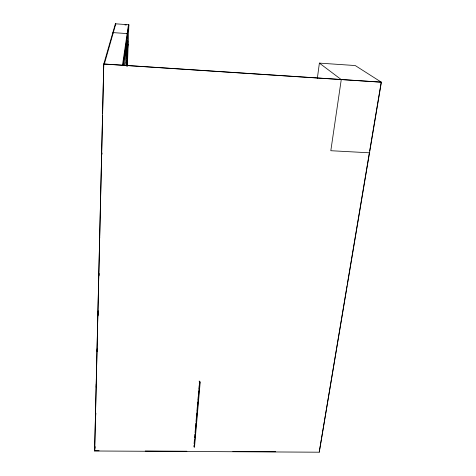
<?xml version="1.0" encoding="UTF-8"?>
<svg xmlns="http://www.w3.org/2000/svg" width="476" height="476" viewBox="0 0 476 476"><rect width="100%" height="100%" fill="white"/><g stroke="black" fill="none" stroke-linecap="round" stroke-linejoin="round"><path stroke-width="0.71" d="M127.378 56.531L127.389 55.853L127.318 57.185L127.508 52.425L127.437 54.27M126.235 62.124L126.146 64.296L126.324 60.797L126.217 63.129L126.241 62.671M127.562 50.688C127.413 54.573 127.669 48.028 127.514 51.89M127.259 58.744C127.419 55.954 127.151 61.208 127.288 58.851M317.308 78.588L319.39 63.112L355.233 65.545L381.371 82.211L319.229 452.2L94.629 450.992L103.756 64.046L115.382 23.8L128.871 24.77L127.389 66.17M102.572 115.156L94.653 450.736L99.115 450.76M102.608 113.704L103.78 63.962L381.228 82.122L369.673 150.963M126.384 57.745L126.384 58.132L126.509 55.359L126.461 57.102M113.276 33.07L113.288 32.624M126.146 65.563L126.199 64.671M126.455 57.56C126.366 59.488 126.533 54.294 126.479 56.519M126.985 41.525L126.925 43.935M115.341 25.282L115.382 23.8M115.781 24.24L115.793 23.83L104.357 64.004M126.39 57.572L126.36 58.744L126.449 56.971M126.711 49.51L126.765 48.177L126.622 51.396L126.705 49.682M127.193 60.779L127.235 60.226L127.169 61.749L127.247 59.905L127.187 60.857M127.318 58.114L127.241 59.31L127.282 58.953M126.455 56.751L126.467 56.174L126.39 57.441M126.586 53.032L126.592 52.408L126.521 54.419L126.616 51.813L126.491 55.043L126.592 53.157M127.479 53.247L127.514 52.699L127.467 54.074L127.508 52.872L127.455 53.371M123.712 65.551L123.79 63.433L123.314 63.403M125.355 49.23L125.777 49.26L125.444 58.792L124.581 65.319M126.438 57.81L126.473 56.906M126.652 50.051L126.64 50.801L126.699 49.867M127.526 51.402L127.514 51.878M127.627 49.087L127.663 48.201L127.58 50.093L127.604 49.201M127.729 45.636L127.794 44.304L127.669 47.624L127.776 44.792L127.764 45.565M126.842 42.441L126.913 40.442M127.14 34.046L127.151 33.6M126.449 66.045L127.598 33.629L112.848 32.588M127.806 43.268L127.889 41.007M128.282 29.952L128.359 27.697M128.455 25.151L128.466 24.74L122.475 65.188M126.979 41.59L126.842 44.571L126.955 42.358L126.908 43.381M127.681 47.011C127.598 49.379 127.77 45.5 127.687 46.892M127.151 62.897L127.169 61.993L127.092 63.855L127.163 62.35L127.116 62.892M126.664 49.867L126.693 49.218L126.67 49.694M127.223 60.797L127.193 61.428L127.211 61.059M127.538 51.164L127.568 50.724M126.104 65.551L126.152 64.694L126.176 65.218M127.27 58.667L127.312 58.191M127.211 61.154L127.217 60.857M127.282 59.048L127.294 58.75M194.101 443.674L194.422 439.997M194.613 437.789L194.934 434.112M195.059 432.642L195.38 428.965M195.511 427.496L195.892 423.081M196.023 421.611L196.344 417.934M196.469 416.458L196.79 412.781M196.915 411.312L197.302 406.897M197.427 405.427L197.748 401.75M197.879 400.28L198.2 396.597M198.325 395.128L198.712 390.713M198.837 389.243L199.158 385.566M199.289 384.096L199.48 381.889M199.95 381.371L200.134 382.823L194.517 446.976L194.137 446.97L199.736 382.817L199.557 381.365M94.682 449.368L94.962 446.345M94.629 450.992L94.992 447.053M95.563 416.899L95.914 413.222M96.176 386.203L96.408 383.591M96.152 387.274L96.378 385.054M96.211 384.721L96.283 383.977M97.08 350.413L97.318 348.212M97.05 351.532L97.372 348.593M97.866 314.475L98.288 310.87M97.842 315.647L98.264 311.964M97.83 316.088L98.258 312.399M98.99 275.794L99.27 273.593M127.818 44.131L127.77 44.524L127.83 43.768L127.782 44.161M99.603 240.915L99.68 240.368M123.534 65.26L125.777 49.26M126.955 41.275L127.05 40.621L126.937 41.9M99.674 237.881L99.752 237.334M123.052 65.224L128.871 24.77M347.052 285.713L319.229 452.2M347.302 284.249L369.43 152.427M101.87 154.504L102.138 153.046M101.578 157.36L101.65 156.937M145.204 451.01L186.86 451.236M232.871 451.486L275.675 451.718M199.069 381.145L199.545 381.151M199.736 382.817L200.134 382.823M369.513 152.802L330.814 150.714L341.262 79.587L319.39 63.112M103.756 64.046L381.371 82.211M124.932 24.901L126.342 25.002M194.381 445.584L194.517 446.976M194 445.578L194.137 446.97M126.765 47.023L126.848 45.137L126.765 47.023M127.592 49.659L127.622 49.296L127.592 49.659M126.741 47.511L126.872 44.536L126.741 47.511M127.092 64.189L127.015 65.986L127.092 64.189"/></g></svg>
